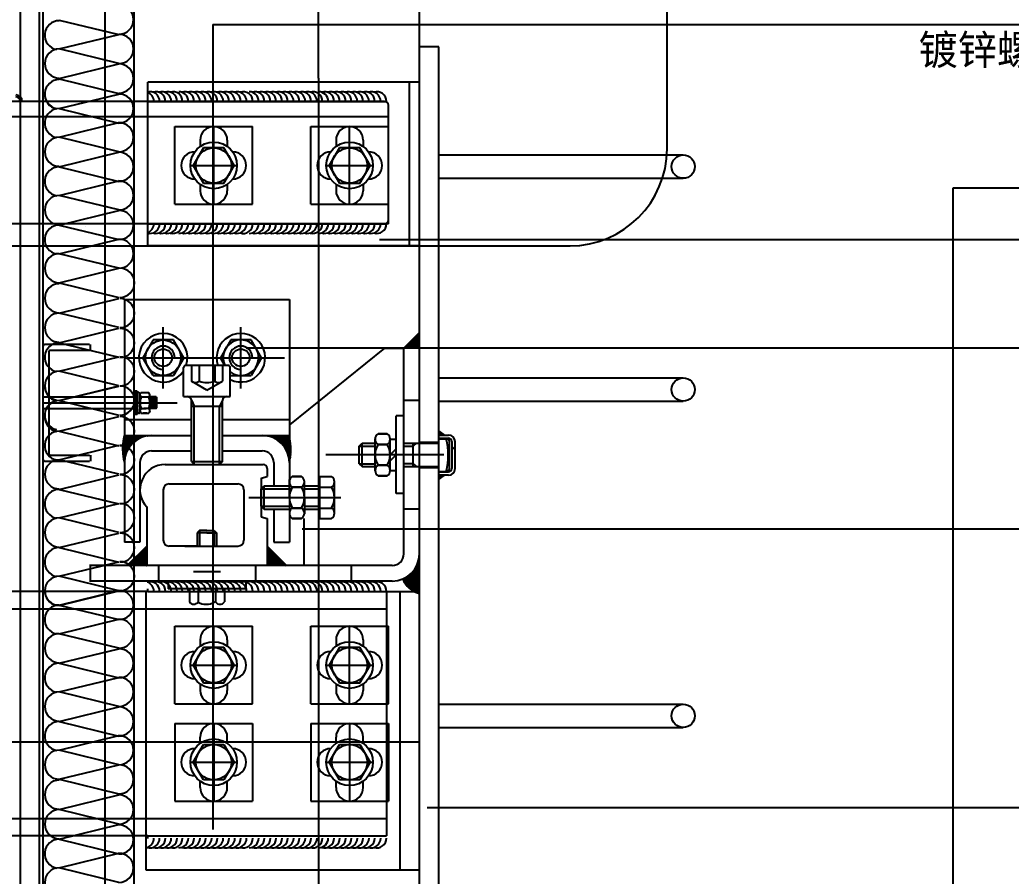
# Model space of a CAD drawing. Header units: metres. Extents: x 4816 to 6700, y 2423 to 3872.
# Drawn here: x 5547 to 6058, y 3125 to 3566 of the extents above; entities that cross this region are included whole.
import ezdxf

# ---------------------------------------------------------------- set-up
doc = ezdxf.new("R2010")
doc.units = ezdxf.units.M
for name, color, linetype in [('1', 1, 'Continuous'), ('10', 1, 'Continuous'), ('3', 5, 'Continuous'), ('4', 4, 'Continuous'), ('DIM', 4, 'Continuous'), ('五金件', 1, 'Continuous'), ('型材', 1, 'Continuous'), ('填充', 1, 'Continuous'), ('点划线', 1, 'Continuous'), ('附件', 5, 'Continuous')]:
    doc.layers.add(name, color=color, linetype=linetype)

msp = doc.modelspace()

# ---------------------------------------------------------------- hatches: boundary and pattern name
h = msp.add_hatch()
h.set_pattern_fill('SOLID')
h.paths.add_polyline_path([(5744.98, 3396.7), (5752.98, 3396.7), (5752.98, 3404.7)])
h = msp.add_hatch()
h.set_pattern_fill('SOLID')
h.paths.add_polyline_path([(5615.03, 3351.7), (5601.03, 3351.7, 0.13), (5601.03, 3337.7, -0.41)])
h = msp.add_hatch()
h.set_pattern_fill('SOLID')
h.paths.add_polyline_path([(5672.03, 3351.7), (5686.03, 3351.7, -0.13), (5686.03, 3337.7, 0.41)])
h = msp.add_hatch()
h.set_pattern_fill('SOLID')
h.paths.add_polyline_path([(5612.53, 3294.7), (5602.53, 3284.7), (5612.53, 3284.7)])
h = msp.add_hatch()
h.set_pattern_fill('SOLID')
h.paths.add_polyline_path([(5674.53, 3294.7), (5684.53, 3284.7), (5674.53, 3284.7)])
h = msp.add_hatch()
h.set_pattern_fill('SOLID')
h.paths.add_polyline_path([(5752.98, 3270.35), (5752.98, 3290.7, -0.3), (5744.42, 3277.8, 0.25)])
at = {"layer": 'DIM'}
h = msp.add_hatch(dxfattribs=at)
h.set_pattern_fill('ANSI31', scale=16.88)
h.paths.add_polyline_path([(5769.72, 3334.58, -0.41), (5768.03, 3332.89), (5762.96, 3332.89), (5762.96, 3331.21), (5768.01, 3331.21, 0.41), (5771.39, 3334.58), (5771.39, 3341.7), (5769.72, 3341.7)])
h.paths.add_polyline_path([(5771.39, 3348.5, 0.41), (5768.01, 3351.87), (5762.96, 3351.87), (5762.96, 3350.19), (5768.03, 3350.19, -0.41), (5769.72, 3348.5), (5769.72, 3341.7), (5771.39, 3341.7)])

# ---------------------------------------------------------------- linework, layer by layer
for p, q in [((5557.06, 3591.62), (5557.06, 2782.22)), ((5559.06, 3589.62), (5559.06, 2784.22)), ((5547.56, 2793.72), (5547.56, 3582.72)), ((5591.06, 2793.72), (5591.06, 3582.99)), ((5606.06, 2794.76), (5606.06, 3582.12)), ((5701.03, 3535.72), (5701.03, 2838.72)), ((5737.03, 3460.72), (5737.03, 3521.72)), ((5627.03, 3510.74), (5667.03, 3510.74)), ((5627.03, 3470.74), (5627.03, 3510.74)), ((5647.03, 3470.74), (5647.03, 3510.74)), ((5667.03, 3470.74), (5667.03, 3510.74)), ((5697.03, 3510.74), (5737.03, 3510.74)), ((5697.03, 3470.74), (5697.03, 3510.74)), ((5717.03, 3470.74), (5717.03, 3510.74)), ((5640.03, 3503.74), (5640.03, 3500.48)), ((5654.03, 3503.74), (5654.03, 3500.48)), ((5710.03, 3503.74), (5710.03, 3500.48)), ((5724.03, 3503.74), (5724.03, 3500.48)), ((5641.75, 3499.88), (5636.48, 3490.74)), ((5652.31, 3499.88), (5641.75, 3499.88)), ((5657.58, 3490.74), (5652.31, 3499.88)), ((5711.75, 3499.88), (5706.48, 3490.74)), ((5722.31, 3499.88), (5711.75, 3499.88)), ((5727.58, 3490.74), (5722.31, 3499.88)), ((5635.03, 3490.72), (5659.03, 3490.72)), ((5636.48, 3490.74), (5641.75, 3481.6)), ((5652.31, 3481.6), (5657.58, 3490.74)), ((5705.03, 3490.72), (5729.03, 3490.72)), ((5706.48, 3490.74), (5711.75, 3481.6)), ((5722.31, 3481.6), (5727.58, 3490.74)), ((5640.03, 3480.99), (5640.03, 3477.74)), ((5641.75, 3481.6), (5652.31, 3481.6)), ((5654.03, 3480.99), (5654.03, 3477.74)), ((5710.03, 3480.99), (5710.03, 3477.74)), ((5711.75, 3481.6), (5722.31, 3481.6)), ((5724.03, 3480.99), (5724.03, 3477.74)), ((5627.03, 3470.74), (5667.03, 3470.74)), ((5697.03, 3470.74), (5737.03, 3470.74)), ((5581.06, 3459.17), (5581.06, 3459.17)), ((5621.03, 3375.9), (5621.03, 3407.49)), ((5661.03, 3375.9), (5661.03, 3407.49)), ((5615.77, 3400.85), (5610.47, 3391.7)), ((5626.29, 3400.85), (5615.77, 3400.85)), ((5631.59, 3391.7), (5626.29, 3400.85)), ((5655.77, 3400.85), (5650.47, 3391.7)), ((5666.29, 3400.85), (5655.77, 3400.85)), ((5671.59, 3391.7), (5666.29, 3400.85)), ((5744.98, 3396.7), (5752.98, 3404.7)), ((5602.4, 3391.7), (5683.53, 3391.7)), ((5615.77, 3382.54), (5610.47, 3391.7)), ((5631.59, 3391.7), (5626.29, 3382.54)), ((5652.78, 3387.7), (5650.47, 3391.7)), ((5671.59, 3391.7), (5666.29, 3382.54)), ((5631.53, 3371.7), (5631.53, 3386.7)), ((5654.53, 3387.7), (5632.53, 3387.7)), ((5635.53, 3387.7), (5635.53, 3379.7)), ((5639.53, 3387.7), (5639.53, 3379.7)), ((5647.53, 3387.7), (5647.53, 3379.7)), ((5651.53, 3387.7), (5651.53, 3379.7)), ((5655.53, 3371.7), (5655.53, 3386.7)), ((5615.77, 3382.54), (5626.29, 3382.54)), ((5655.77, 3382.54), (5655.53, 3382.95)), ((5655.77, 3382.54), (5666.29, 3382.54)), ((5643.53, 3375.08), (5635.53, 3379.7)), ((5643.53, 3375.08), (5651.53, 3379.7)), ((5631.53, 3371.7), (5643.53, 3371.7)), ((5635.52, 3369.89), (5637.03, 3366.7)), ((5643.53, 3371.7), (5655.53, 3371.7)), ((5635.53, 3338.2), (5635.53, 3369.7)), ((5635.53, 3366.7), (5651.53, 3366.7)), ((5637.03, 3336.7), (5637.03, 3366.7)), ((5651.53, 3369.7), (5650.03, 3366.7)), ((5650.03, 3336.7), (5650.03, 3366.7)), ((5651.53, 3338.2), (5651.53, 3369.7)), ((5730.18, 3333.43), (5730.18, 3349.96)), ((5730.18, 3333.43), (5730.18, 3349.96)), ((5731.68, 3352.48), (5736.4, 3352.48)), ((5736.4, 3352.48), (5731.68, 3352.48)), ((5737.9, 3333.61), (5737.91, 3349.79)), ((5721.93, 3346.12), (5723.43, 3347.62)), ((5721.93, 3337.12), (5721.93, 3346.12)), ((5721.93, 3346.12), (5730.18, 3346.12)), ((5723.43, 3335.62), (5723.43, 3347.62)), ((5723.43, 3347.62), (5730.18, 3347.62)), ((5736.4, 3347.09), (5731.68, 3347.09)), ((5731.68, 3347.09), (5736.4, 3347.09)), ((5744.98, 3346.2), (5749.69, 3346.2)), ((5751.43, 3347.7), (5749.69, 3346.2)), ((5765.62, 3341.7), (5704.85, 3341.7)), ((5635.53, 3338.2), (5651.53, 3338.2)), ((5635.53, 3338.2), (5637.03, 3336.7)), ((5651.53, 3338.2), (5650.03, 3336.7)), ((5721.93, 3337.12), (5723.43, 3335.62)), ((5721.93, 3337.12), (5730.18, 3337.12)), ((5723.43, 3335.62), (5730.18, 3335.62)), ((5731.68, 3336.3), (5736.4, 3336.3)), ((5736.4, 3336.3), (5731.68, 3336.3)), ((5744.98, 3337.2), (5749.69, 3337.2)), ((5751.43, 3335.7), (5749.69, 3337.2)), ((5692.25, 3330.48), (5687.53, 3330.48)), ((5687.53, 3330.48), (5692.25, 3330.48)), ((5701.53, 3330.48), (5707.75, 3330.48)), ((5731.68, 3330.91), (5736.4, 3330.91)), ((5736.4, 3330.91), (5731.68, 3330.91)), ((5671.53, 3324.2), (5673.03, 3325.7)), ((5671.53, 3324.2), (5686.03, 3324.2)), ((5671.53, 3315.2), (5671.53, 3324.2)), ((5673.03, 3325.7), (5686.03, 3325.7)), ((5673.03, 3313.7), (5673.03, 3325.7)), ((5686.03, 3319.7), (5686.03, 3328.92)), ((5687.53, 3325.09), (5692.25, 3325.09)), ((5692.25, 3325.09), (5687.53, 3325.09)), ((5693.75, 3319.7), (5693.75, 3328.04)), ((5693.75, 3325.7), (5701.53, 3325.7)), ((5693.75, 3324.2), (5701.53, 3324.2)), ((5701.53, 3325.09), (5707.75, 3325.09)), ((5709.25, 3311.51), (5709.25, 3328.04)), ((5665.19, 3319.7), (5712.43, 3319.7)), ((5686.03, 3319.7), (5686.03, 3310.47)), ((5693.75, 3319.7), (5693.75, 3311.35)), ((5671.53, 3315.2), (5686.03, 3315.2)), ((5671.53, 3315.2), (5673.03, 3313.7)), ((5673.03, 3313.7), (5686.03, 3313.7)), ((5692.25, 3314.3), (5687.53, 3314.3)), ((5687.53, 3314.3), (5692.25, 3314.3)), ((5693.75, 3315.2), (5701.53, 3315.2)), ((5693.75, 3313.7), (5701.53, 3313.7)), ((5701.53, 3314.3), (5707.75, 3314.3)), ((5687.53, 3308.91), (5692.25, 3308.91)), ((5692.25, 3308.91), (5687.53, 3308.91)), ((5701.53, 3308.91), (5707.75, 3308.91)), ((5639.78, 3302.7), (5638.53, 3301.45)), ((5643.53, 3301.45), (5638.53, 3301.45)), ((5638.53, 3301.45), (5638.53, 3294.7)), ((5643.53, 3302.7), (5639.78, 3302.7)), ((5639.78, 3302.7), (5639.78, 3294.7)), ((5643.53, 3302.7), (5647.28, 3302.7)), ((5643.53, 3301.45), (5648.53, 3301.45)), ((5647.28, 3302.7), (5647.28, 3294.7)), ((5647.28, 3302.7), (5648.53, 3301.45)), ((5648.53, 3301.45), (5648.53, 3294.7)), ((5612.53, 3294.7), (5602.53, 3284.7)), ((5632.15, 3294.7), (5659.53, 3294.7)), ((5674.53, 3294.7), (5684.53, 3284.7)), ((5636.71, 3281.65), (5650.48, 3281.65)), ((5634.54, 3272.7), (5634.54, 3265.95)), ((5639.04, 3272.7), (5639.04, 3265.95)), ((5648.02, 3272.7), (5648.02, 3265.95)), ((5652.52, 3272.7), (5652.52, 3265.95)), ((5736.03, 3271.37), (5736.03, 3145.37)), ((5627.03, 3253.38), (5667.03, 3253.38)), ((5627.03, 3213.38), (5627.03, 3253.38)), ((5647.03, 3213.38), (5647.03, 3253.38)), ((5667.03, 3213.38), (5667.03, 3253.38)), ((5697.03, 3213.38), (5697.03, 3253.38)), ((5697.03, 3253.38), (5737.03, 3253.38)), ((5717.03, 3213.38), (5717.03, 3253.38)), ((5737.03, 3213.38), (5737.03, 3253.38)), ((5641.75, 3242.52), (5636.48, 3233.38)), ((5640.03, 3246.38), (5640.03, 3243.13)), ((5652.31, 3242.52), (5641.75, 3242.52)), ((5657.58, 3233.38), (5652.31, 3242.52)), ((5654.03, 3246.38), (5654.03, 3243.13)), ((5711.75, 3242.52), (5706.48, 3233.38)), ((5710.03, 3246.38), (5710.03, 3243.13)), ((5722.31, 3242.52), (5711.75, 3242.52)), ((5727.58, 3233.38), (5722.31, 3242.52)), ((5724.03, 3246.38), (5724.03, 3243.13)), ((5635.03, 3233.37), (5659.03, 3233.37)), ((5636.48, 3233.38), (5641.75, 3224.24)), ((5652.31, 3224.24), (5657.58, 3233.38)), ((5705.03, 3233.37), (5729.03, 3233.37)), ((5706.48, 3233.38), (5711.75, 3224.24)), ((5722.31, 3224.24), (5727.58, 3233.38)), ((5640.03, 3223.63), (5640.03, 3220.38)), ((5641.75, 3224.24), (5652.31, 3224.24)), ((5654.03, 3223.63), (5654.03, 3220.38)), ((5710.03, 3223.63), (5710.03, 3220.38)), ((5711.75, 3224.24), (5722.31, 3224.24)), ((5724.03, 3223.63), (5724.03, 3220.38)), ((5627.03, 3213.38), (5667.03, 3213.38)), ((5697.03, 3213.38), (5737.03, 3213.38)), ((5627.03, 3203.35), (5667.03, 3203.35)), ((5627.03, 3203.35), (5627.03, 3163.35)), ((5647.03, 3203.35), (5647.03, 3163.35)), ((5667.03, 3203.35), (5667.03, 3163.35)), ((5697.03, 3203.35), (5737.03, 3203.35)), ((5697.03, 3203.35), (5697.03, 3163.35)), ((5717.03, 3203.35), (5717.03, 3163.35)), ((5737.03, 3203.35), (5737.03, 3163.35)), ((5640.03, 3193.1), (5640.03, 3196.35)), ((5654.03, 3193.1), (5654.03, 3196.35)), ((5710.03, 3193.1), (5710.03, 3196.35)), ((5724.03, 3193.1), (5724.03, 3196.35)), ((5636.48, 3183.35), (5641.75, 3192.49)), ((5641.75, 3192.49), (5652.31, 3192.49)), ((5652.31, 3192.49), (5657.58, 3183.35)), ((5706.48, 3183.35), (5711.75, 3192.49)), ((5711.75, 3192.49), (5722.31, 3192.49)), ((5722.31, 3192.49), (5727.58, 3183.35)), ((5635.03, 3183.37), (5659.03, 3183.37)), ((5641.75, 3174.21), (5636.48, 3183.35)), ((5657.58, 3183.35), (5652.31, 3174.21)), ((5705.03, 3183.37), (5729.03, 3183.37)), ((5711.75, 3174.21), (5706.48, 3183.35)), ((5727.58, 3183.35), (5722.31, 3174.21)), ((5640.03, 3170.35), (5640.03, 3173.6)), ((5652.31, 3174.21), (5641.75, 3174.21)), ((5654.03, 3170.35), (5654.03, 3173.6)), ((5710.03, 3170.35), (5710.03, 3173.6)), ((5722.31, 3174.21), (5711.75, 3174.21)), ((5724.03, 3170.35), (5724.03, 3173.6)), ((5627.03, 3163.35), (5667.03, 3163.35)), ((5697.03, 3163.35), (5737.03, 3163.35))]:
    msp.add_line(p, q)
for centre, radius in [((5647.03, 3490.74), 12), ((5717.03, 3490.74), 12), ((5647.03, 3490.74), 9.14), ((5717.03, 3490.74), 9.14), ((5621.03, 3391.7), 9.15), ((5621.03, 3391.7), 4.5), ((5661.03, 3391.7), 4.5), ((5647.03, 3233.38), 12), ((5647.03, 3233.38), 9.14), ((5717.03, 3233.38), 12), ((5717.03, 3233.38), 9.14), ((5647.03, 3183.35), 12), ((5647.03, 3183.35), 9.14), ((5717.03, 3183.35), 12), ((5717.03, 3183.35), 9.14)]:
    msp.add_circle(centre, radius)
for centre, radius, start, end in [((5614.19, 3523.72), 5, 0, 107.46), ((5611.19, 3523.72), 5, 0, 68.44), ((5617.19, 3523.72), 5, 0, 107.46), ((5620.19, 3523.72), 5, 0, 107.46), ((5623.19, 3523.72), 5, 0, 107.46), ((5625.99, 3523.72), 5, 0, 106.22), ((5628.99, 3523.72), 5, 0, 90), ((5631.99, 3523.72), 5, 0, 107.46), ((5634.99, 3523.72), 5, 0, 107.46), ((5637.99, 3523.72), 5, 0, 107.46), ((5640.99, 3523.72), 5, 0, 107.46), ((5643.99, 3523.72), 5, 0, 107.46), ((5646.99, 3523.72), 5, 0, 107.46), ((5649.99, 3523.72), 5, 0, 107.46), ((5652.99, 3523.72), 5, 0, 107.46), ((5655.99, 3523.72), 5, 0, 107.46), ((5658.99, 3523.72), 5, 0, 107.46), ((5662.24, 3523.72), 5, 0, 108.96), ((5665.24, 3523.72), 5, 0, 90), ((5668.24, 3523.72), 5, 0, 107.46), ((5671.24, 3523.72), 5, 0, 107.46), ((5674.24, 3523.72), 5, 0, 107.46), ((5677.24, 3523.72), 5, 0, 107.46), ((5680.24, 3523.72), 5, 0, 107.46), ((5683.24, 3523.72), 5, 0, 107.46), ((5686.24, 3523.72), 5, 0, 107.46), ((5689.24, 3523.72), 5, 0, 107.46), ((5692.24, 3523.72), 5, 0, 107.46), ((5695.24, 3523.72), 5, 0, 107.46), ((5698.03, 3523.72), 5, 0, 106.22), ((5701.03, 3523.72), 5, 0, 90), ((5704.03, 3523.72), 5, 0, 107.46), ((5707.03, 3523.72), 5, 0, 107.46), ((5710.03, 3523.72), 5, 0, 107.46), ((5713.03, 3523.72), 5, 0, 107.46), ((5716.03, 3523.72), 5, 0, 107.46), ((5719.03, 3523.72), 5, 0, 107.46), ((5722.03, 3523.72), 5, 0, 107.46), ((5725.03, 3523.72), 5, 0, 107.46), ((5728.03, 3523.72), 5, 0, 107.46), ((5731.03, 3523.72), 5, 0, 107.46), ((5608.19, 3523.72), 5, 0, 14.66), ((5647.03, 3503.74), 7, 0, 180), ((5717.03, 3503.74), 7, 0, 180), ((5637.28, 3490.74), 7, 90, 270), ((5656.78, 3490.74), 7, 270, 90), ((5707.28, 3490.74), 7, 90, 270), ((5726.78, 3490.74), 7, 270, 90), ((5647.03, 3477.74), 7, 180, 0), ((5717.03, 3477.74), 7, 180, 0), ((5614.19, 3460.72), 5, 252.54, 0), ((5611.19, 3460.72), 5, 291.56, 0), ((5608.19, 3460.72), 5, 345.34, 0), ((5617.19, 3460.72), 5, 252.54, 0), ((5620.19, 3460.72), 5, 252.54, 0), ((5623.19, 3460.72), 5, 252.54, 0), ((5625.99, 3460.72), 5, 253.78, 0), ((5628.99, 3460.72), 5, 270, 0), ((5631.99, 3460.72), 5, 252.54, 0), ((5634.99, 3460.72), 5, 252.54, 0), ((5637.99, 3460.72), 5, 252.54, 0), ((5640.99, 3460.72), 5, 252.54, 0), ((5643.99, 3460.72), 5, 252.54, 0), ((5646.99, 3460.72), 5, 252.54, 0), ((5649.99, 3460.72), 5, 252.54, 0), ((5652.99, 3460.72), 5, 252.54, 0), ((5655.99, 3460.72), 5, 252.54, 0), ((5658.99, 3460.72), 5, 252.54, 0), ((5662.24, 3460.72), 5, 251.04, 0), ((5665.24, 3460.72), 5, 270, 0), ((5668.24, 3460.72), 5, 252.54, 0), ((5671.24, 3460.72), 5, 252.54, 0), ((5674.24, 3460.72), 5, 252.54, 0), ((5677.24, 3460.72), 5, 252.54, 0), ((5680.24, 3460.72), 5, 252.54, 0), ((5683.24, 3460.72), 5, 252.54, 0), ((5686.24, 3460.72), 5, 252.54, 0), ((5689.24, 3460.72), 5, 252.54, 0), ((5692.24, 3460.72), 5, 252.54, 0), ((5695.24, 3460.72), 5, 252.54, 0), ((5698.03, 3460.72), 5, 253.78, 0), ((5701.03, 3460.72), 5, 270, 0), ((5704.03, 3460.72), 5, 252.54, 0), ((5707.03, 3460.72), 5, 252.54, 0), ((5710.03, 3460.72), 5, 252.54, 0), ((5713.03, 3460.72), 5, 252.54, 0), ((5716.03, 3460.72), 5, 252.54, 0), ((5719.03, 3460.72), 5, 252.54, 0), ((5722.03, 3460.72), 5, 252.54, 0), ((5725.03, 3460.72), 5, 252.54, 0), ((5728.03, 3460.72), 5, 252.54, 0), ((5731.03, 3460.72), 5, 252.54, 0), ((5621.03, 3391.7), 12.52, 341.36, 327.02), ((5661.03, 3391.7), 12.52, 243.93, 198.64), ((5661.03, 3391.7), 9.15, 233.07, 205.91), ((5621.03, 3391.7), 6, 0, 270), ((5661.03, 3391.7), 6, 0, 270), ((5632.53, 3386.7), 1, 90, 180), ((5654.53, 3386.7), 1, 0, 90), ((5637.53, 3382.29), 3.28, 232.39, 307.61), ((5643.53, 3389.17), 10.29, 247.12, 292.88), ((5649.53, 3382.29), 3.28, 232.39, 307.61), ((5633.53, 3369.7), 2, 0, 90), ((5653.53, 3369.7), 2, 90, 180), ((5733.33, 3349.79), 3.16, 121.49, 238.51), ((5734.75, 3349.79), 3.16, 301.49, 58.51), ((5766.14, 3348.2), 2.38, 0, 45.87), ((5740.62, 3341.7), 10.44, 148.91, 211.09), ((5727.46, 3341.7), 10.44, 328.91, 31.09), ((5622.03, 3323.7), 13, 90, 223.05), ((5733.35, 3333.61), 3.17, 121.77, 238.23), ((5734.73, 3333.61), 3.17, 301.77, 58.23), ((5766.14, 3335.2), 2.38, 301.77, 0), ((5689.18, 3327.79), 3.16, 121.49, 238.51), ((5690.6, 3327.79), 3.16, 301.49, 58.51), ((5706.1, 3327.79), 3.16, 301.49, 58.51), ((5696.47, 3319.7), 10.44, 148.91, 180), ((5683.31, 3319.7), 10.44, 0, 31.09), ((5698.81, 3319.7), 10.44, 328.91, 31.09), ((5696.47, 3319.7), 10.44, 180, 211.09), ((5683.31, 3319.7), 10.44, 328.91, 0), ((5689.18, 3311.61), 3.16, 121.49, 238.51), ((5690.6, 3311.61), 3.16, 301.49, 58.51), ((5706.08, 3311.61), 3.17, 301.77, 58.23), ((5614.19, 3271.37), 5, 0, 107.46), ((5611.19, 3271.37), 5, 0, 68.44), ((5617.19, 3271.37), 5, 0, 107.46), ((5620.19, 3271.37), 5, 0, 107.46), ((5623.19, 3271.37), 5, 0, 107.46), ((5625.99, 3271.37), 5, 0, 106.22), ((5628.99, 3271.37), 5, 0, 90), ((5631.99, 3271.37), 5, 0, 107.46), ((5634.99, 3271.37), 5, 0, 107.46), ((5637.99, 3271.37), 5, 0, 107.46), ((5640.99, 3271.37), 5, 0, 107.46), ((5643.99, 3271.37), 5, 0, 107.46), ((5646.99, 3271.37), 5, 0, 107.46), ((5649.99, 3271.37), 5, 0, 107.46), ((5652.99, 3271.37), 5, 0, 107.46), ((5655.99, 3271.37), 5, 0, 107.46), ((5658.99, 3271.37), 5, 0, 107.46), ((5662.24, 3271.37), 5, 0, 108.96), ((5665.24, 3271.37), 5, 0, 90), ((5668.24, 3271.37), 5, 0, 107.46), ((5671.24, 3271.37), 5, 0, 107.46), ((5674.24, 3271.37), 5, 0, 107.46), ((5677.24, 3271.37), 5, 0, 107.46), ((5680.24, 3271.37), 5, 0, 107.46), ((5683.24, 3271.37), 5, 0, 107.46), ((5686.24, 3271.37), 5, 0, 107.46), ((5689.24, 3271.37), 5, 0, 107.46), ((5692.24, 3271.37), 5, 0, 107.46), ((5695.24, 3271.37), 5, 0, 107.46), ((5698.03, 3271.37), 5, 0, 106.22), ((5701.03, 3271.37), 5, 0, 90), ((5704.03, 3271.37), 5, 0, 107.46), ((5707.03, 3271.37), 5, 0, 107.46), ((5710.03, 3271.37), 5, 0, 107.46), ((5713.03, 3271.37), 5, 0, 107.46), ((5716.03, 3271.37), 5, 0, 107.46), ((5719.03, 3271.37), 5, 0, 107.46), ((5722.03, 3271.37), 5, 0, 107.46), ((5725.03, 3271.37), 5, 0, 107.46), ((5728.03, 3271.37), 5, 0, 107.46), ((5731.03, 3271.37), 5, 0, 107.46), ((5755.69, 3282.1), 12.07, 200.91, 257.02), ((5608.19, 3271.37), 5, 0, 14.66), ((5636.79, 3267.34), 2.64, 211.77, 328.23), ((5643.15, 3273.4), 8.7, 238.91, 301.09), ((5650.27, 3267.32), 2.63, 211.49, 328.51), ((5647.03, 3246.38), 7, 0, 180), ((5717.03, 3246.38), 7, 0, 180), ((5637.28, 3233.38), 7, 90, 270), ((5656.78, 3233.38), 7, 270, 90), ((5707.28, 3233.38), 7, 90, 270), ((5726.78, 3233.38), 7, 270, 90), ((5647.03, 3220.38), 7, 180, 0), ((5717.03, 3220.38), 7, 180, 0), ((5647.03, 3196.35), 7, 0, 180), ((5717.03, 3196.35), 7, 0, 180), ((5637.28, 3183.35), 7, 90, 270), ((5656.78, 3183.35), 7, 270, 90), ((5707.28, 3183.35), 7, 90, 270), ((5726.78, 3183.35), 7, 270, 90), ((5647.03, 3170.35), 7, 180, 0), ((5717.03, 3170.35), 7, 180, 0), ((5608.19, 3145.37), 5, 345.34, 0), ((5614.19, 3144.25), 5, 252.54, 0), ((5611.19, 3144.25), 5, 291.56, 0), ((5617.19, 3144.25), 5, 252.54, 0), ((5620.19, 3144.25), 5, 252.54, 0), ((5623.19, 3144.25), 5, 252.54, 0), ((5625.99, 3144.25), 5, 253.78, 0), ((5628.99, 3144.25), 5, 270, 0), ((5631.99, 3144.25), 5, 252.54, 0), ((5634.99, 3144.25), 5, 252.54, 0), ((5637.99, 3144.25), 5, 252.54, 0), ((5640.99, 3144.25), 5, 252.54, 0), ((5643.99, 3144.25), 5, 252.54, 0), ((5646.99, 3144.25), 5, 252.54, 0), ((5649.99, 3144.25), 5, 252.54, 0), ((5652.99, 3144.25), 5, 252.54, 0), ((5655.99, 3144.25), 5, 252.54, 0), ((5658.99, 3144.25), 5, 252.54, 0), ((5662.24, 3144.25), 5, 251.04, 0), ((5665.24, 3144.25), 5, 270, 0), ((5668.24, 3144.25), 5, 252.54, 0), ((5671.24, 3144.25), 5, 252.54, 0), ((5674.24, 3144.25), 5, 252.54, 0), ((5677.24, 3144.25), 5, 252.54, 0), ((5680.24, 3144.25), 5, 252.54, 0), ((5683.24, 3144.25), 5, 252.54, 0), ((5686.24, 3144.25), 5, 252.54, 0), ((5689.24, 3144.25), 5, 252.54, 0), ((5692.24, 3144.25), 5, 252.54, 0), ((5695.24, 3144.25), 5, 252.54, 0), ((5698.03, 3144.25), 5, 253.78, 0), ((5701.03, 3144.25), 5, 270, 0), ((5704.03, 3144.25), 5, 252.54, 0), ((5707.03, 3144.25), 5, 252.54, 0), ((5710.03, 3144.25), 5, 252.54, 0), ((5713.03, 3144.25), 5, 252.54, 0), ((5716.03, 3144.25), 5, 252.54, 0), ((5719.03, 3144.25), 5, 252.54, 0), ((5722.03, 3144.25), 5, 252.54, 0), ((5725.03, 3144.25), 5, 252.54, 0), ((5728.03, 3144.25), 5, 252.54, 0), ((5731.03, 3144.25), 5, 252.54, 0)]:
    msp.add_arc(centre, radius, start, end)
at = {"layer": '1'}
for p, q in [((5753.03, 2793.72), (5753.03, 3609.18)), ((5701.03, 3535.72), (5701.03, 3603.15)), ((5762.93, 3096.98), (5762.93, 3551.89)), ((5753.03, 3533.72), (5613.03, 3533.72)), ((5613.03, 3523.72), (5613.03, 3533.72)), ((5747.92, 3449.26), (5747.92, 3533.72)), ((5735.03, 3523.72), (5510.06, 3523.72)), ((5613.03, 3523.72), (5736.03, 3523.72)), ((5613.03, 3460.72), (5613.03, 3523.72)), ((5737.03, 3515.72), (5510.06, 3515.72)), ((5762.93, 3496.14), (5888.86, 3496.14)), ((5762.93, 3484.14), (5888.86, 3484.14)), ((5613.03, 3449.26), (5613.03, 3480.72)), ((6027.82, 3479.18), (6699.65, 3479.18)), ((6027.82, 2793.72), (6027.82, 3479.18)), ((5737.03, 3460.72), (5510.06, 3460.72)), ((5613.03, 3460.72), (5736.03, 3460.72)), ((5753.03, 3449.26), (5613.03, 3449.26)), ((5762.93, 3381.32), (5888.86, 3381.32)), ((5762.93, 3369.32), (5888.86, 3369.32)), ((5613.03, 3271.37), (5351.03, 3271.37)), ((5612.19, 3145.37), (5612.19, 3271.37)), ((5613.03, 3271.37), (5736.03, 3271.37)), ((5351.03, 3262.37), (5736.03, 3262.37)), ((5762.93, 3213.27), (5888.86, 3213.27)), ((5762.93, 3201.27), (5888.86, 3201.27)), ((5753.03, 3193.72), (5036.25, 3193.72)), ((5351.03, 3154.37), (5736.03, 3154.37)), ((5613.03, 3145.37), (5351.03, 3145.37)), ((5613.03, 3145.37), (5736.03, 3145.37))]:
    msp.add_line(p, q, dxfattribs=at)
for centre in [(5888.86, 3490.14), (5888.86, 3375.32), (5888.86, 3207.27)]:
    msp.add_circle(centre, 6, dxfattribs=at)
for centre, radius, start, end in [((5545.06, 3523.72), 3.36, 0, 90), ((5545.06, 3523.72), 2.36, 0, 90), ((5735.03, 3521.72), 2, 0, 90), ((5735.03, 3462.72), 2, 270, 0)]:
    msp.add_arc(centre, radius, start, end, dxfattribs=at)
for points in [[(5762.97, 3354.59), (5766.66, 3351.87), (5762.97, 3351.87)], [(5762.97, 3328.49), (5766.66, 3331.21), (5762.97, 3331.21)]]:
    msp.add_solid(points, dxfattribs=at)
at = {"layer": '10'}
for p, q in [((5646.65, 3563.39), (5646.65, 3148.72)), ((5646.65, 3563.39), (6117.41, 3563.39)), ((5762.93, 3551.89), (5753.03, 3551.89)), ((5732.41, 3452.67), (6201.65, 3452.67)), ((6296.78, 3396.7), (5663.71, 3396.7)), ((5692.65, 3303.65), (6261.13, 3303.65)), ((5756.91, 3160.04), (6196.21, 3160.04))]:
    msp.add_line(p, q, dxfattribs=at)
at = {"layer": '3'}
for p, q in [((5752.98, 3369.7), (5744.98, 3369.7)), ((5762.97, 3351.87), (5768.01, 3351.87)), ((5762.97, 3350.19), (5768.03, 3350.19)), ((5753.02, 3348.2), (5762.93, 3348.2)), ((5769.72, 3348.5), (5769.72, 3334.58)), ((5771.39, 3334.58), (5771.39, 3348.5)), ((5753.02, 3335.2), (5762.93, 3335.2)), ((5768.01, 3331.21), (5762.96, 3331.21)), ((5762.97, 3332.89), (5768.03, 3332.89)), ((5753.01, 3313.7), (5744.98, 3313.7))]:
    msp.add_line(p, q, dxfattribs=at)
for centre, radius, start, end in [((5768.01, 3348.5), 3.38, 0, 90), ((5768.03, 3348.5), 1.69, 0, 90), ((5768.01, 3334.58), 3.38, 270, 0), ((5768.03, 3334.58), 1.69, 270, 0)]:
    msp.add_arc(centre, radius, start, end, dxfattribs=at)
at = {"layer": '4'}
for p, q in [((5736.03, 3271.37), (5753.03, 3271.37)), ((5743.03, 3127.74), (5743.03, 3271.37)), ((5612.19, 3127.74), (5612.19, 3145.37)), ((5753.03, 3127.74), (5612.19, 3127.74))]:
    msp.add_line(p, q, dxfattribs=at)
at = {"layer": 'DIM'}
for p, q in [((5601.03, 3421.7), (5686.03, 3421.7)), ((5601.03, 3421.7), (5601.03, 3296.7)), ((5686.03, 3421.7), (5686.03, 3296.7)), ((5752.98, 3396.7), (5752.98, 3416.7)), ((5735.03, 3396.7), (5686.03, 3357.19)), ((5735.03, 3396.7), (5744.98, 3396.7)), ((5744.98, 3290.7), (5744.98, 3396.7)), ((5752.98, 3396.7), (5744.98, 3396.7)), ((5752.98, 3290.7), (5752.98, 3396.7)), ((5752.98, 3342.7), (5752.98, 3396.7)), ((5635.53, 3359.7), (5601.03, 3359.7)), ((5686.03, 3359.7), (5651.53, 3359.7)), ((5740.98, 3321.7), (5740.98, 3361.7)), ((5744.98, 3361.7), (5740.98, 3361.7)), ((5601.03, 3351.7), (5635.53, 3351.7)), ((5651.53, 3351.7), (5686.03, 3351.7)), ((5737.91, 3349.78), (5740.98, 3349.78)), ((5762.97, 3349.91), (5767.8, 3349.91)), ((5740.98, 3344.83), (5737.91, 3341.75)), ((5744.98, 3347.7), (5762.93, 3347.7)), ((5749.69, 3335.7), (5749.69, 3347.7)), ((5768.52, 3335.2), (5768.52, 3348.2)), ((5615.03, 3343.7), (5635.53, 3343.7)), ((5651.53, 3343.7), (5672.03, 3343.7)), ((5740.98, 3341.7), (5737.91, 3338.62)), ((5609.03, 3337.7), (5609.03, 3296.7)), ((5609.03, 3335.7), (5609.03, 3296.7)), ((5622.03, 3336.7), (5672.53, 3336.7)), ((5637.03, 3336.7), (5639.35, 3336.7)), ((5674.53, 3334.7), (5674.53, 3330.51)), ((5678.03, 3337.7), (5678.03, 3325.7)), ((5744.98, 3335.7), (5762.93, 3335.7)), ((5671.53, 3329.7), (5674.53, 3330.51)), ((5671.53, 3329.7), (5671.53, 3309.7)), ((5701.53, 3330.48), (5701.53, 3308.91)), ((5737.9, 3333.61), (5740.98, 3333.61)), ((5762.97, 3333.17), (5767.39, 3333.17)), ((5624.03, 3326.7), (5659.53, 3326.7)), ((5701.53, 3325.7), (5701.53, 3313.7)), ((5621.03, 3323.7), (5621.03, 3297.7)), ((5662.53, 3323.7), (5662.53, 3297.7)), ((5744.98, 3321.7), (5740.98, 3321.7)), ((5612.53, 3314.82), (5612.53, 3284.7)), ((5678.03, 3313.7), (5678.03, 3296.7)), ((5671.53, 3309.7), (5674.53, 3308.89)), ((5674.53, 3308.89), (5674.53, 3284.7)), ((5693.53, 3308.91), (5693.53, 3284.7)), ((5609.03, 3296.7), (5601.03, 3296.7)), ((5638.76, 3294.7), (5624.03, 3294.7)), ((5678.03, 3296.7), (5686.03, 3296.7)), ((5738.98, 3284.7), (5583.03, 3284.7)), ((5583.53, 3276.7), (5583.53, 3284.7)), ((5618.53, 3284.61), (5618.53, 3276.7)), ((5668.53, 3284.61), (5668.53, 3276.7)), ((5718.03, 3276.7), (5718.03, 3284.7)), ((5738.98, 3276.7), (5583.03, 3276.7)), ((5623.53, 3276.7), (5623.53, 3272.7)), ((5663.53, 3276.7), (5663.53, 3272.7)), ((5663.53, 3272.7), (5623.53, 3272.7))]:
    msp.add_line(p, q, dxfattribs=at)
for centre, radius, start, end in [((5627.38, 3344.7), 27.27, 165.13, 194.87), ((5615.03, 3337.7), 14, 90, 180), ((5672.03, 3337.7), 14, 0, 90), ((5736.03, 3341.54), 31.84, 344.77, 15.23), ((5615.03, 3337.7), 6, 90, 180), ((5672.03, 3337.7), 6, 0, 90), ((5672.53, 3334.7), 2, 0, 90), ((5624.03, 3323.7), 3, 90, 180), ((5659.53, 3323.7), 3, 0, 90), ((5624.03, 3297.7), 3, 180, 270), ((5659.53, 3297.7), 3, 270, 0), ((5738.98, 3290.7), 6, 270, 0), ((5738.98, 3290.7), 14, 270, 0)]:
    msp.add_arc(centre, radius, start, end, dxfattribs=at)
at = {"layer": '五金件'}
for p, q in [((5559.06, 3371.5), (5606.06, 3371.5)), ((5606.56, 3374.56), (5606.56, 3362.45)), ((5607.56, 3374.56), (5606.56, 3374.56)), ((5607.56, 3374.56), (5607.56, 3368.02)), ((5607.58, 3373.39), (5607.84, 3368.46)), ((5608.4, 3373.78), (5607.95, 3373.78)), ((5608.78, 3373.43), (5609.04, 3368.46)), ((5609.04, 3372.6), (5609.48, 3373.84)), ((5609.48, 3373.84), (5613.7, 3373.84)), ((5609.79, 3371.51), (5609.93, 3371.51)), ((5609.93, 3371.51), (5609.79, 3371.51)), ((5609.79, 3371.51), (5613.39, 3371.51)), ((5614.14, 3372.6), (5613.7, 3373.84)), ((5614.14, 3364.42), (5614.14, 3372.6)), ((5617.37, 3371.51), (5614.14, 3371.51)), ((5614.14, 3366.26), (5614.14, 3370.76)), ((5614.14, 3366.26), (5614.14, 3370.76)), ((5614.51, 3365.89), (5614.51, 3371.14)), ((5614.89, 3366.26), (5614.89, 3370.76)), ((5615.26, 3365.89), (5615.26, 3371.14)), ((5615.64, 3366.26), (5615.64, 3370.76)), ((5616.01, 3365.89), (5616.01, 3371.14)), ((5616.39, 3366.26), (5616.39, 3370.76)), ((5616.76, 3365.89), (5616.76, 3371.14)), ((5617.14, 3366.26), (5617.14, 3370.76)), ((5617.37, 3365.51), (5617.37, 3371.51)), ((5617.37, 3371.51), (5617.75, 3371.14)), ((5617.75, 3365.89), (5617.75, 3371.14)), ((5559.06, 3365.5), (5606.06, 3365.5)), ((5608.76, 3368.46), (5607.56, 3368.46)), ((5607.56, 3362.45), (5607.56, 3368.05)), ((5607.64, 3367.41), (5607.85, 3363.49)), ((5608.78, 3368.46), (5609.03, 3363.77)), ((5609.79, 3365.51), (5609.93, 3365.51)), ((5609.93, 3365.51), (5609.79, 3365.51)), ((5609.79, 3365.51), (5612.26, 3365.51)), ((5613.39, 3365.51), (5610.99, 3365.51)), ((5613.39, 3365.51), (5613.01, 3365.51)), ((5617.37, 3365.51), (5614.14, 3365.51)), ((5617.37, 3365.51), (5617.75, 3365.89)), ((5607.56, 3362.45), (5606.56, 3362.45)), ((5608.67, 3363.13), (5608.22, 3363.13)), ((5609.04, 3364.42), (5609.48, 3363.19)), ((5609.48, 3363.19), (5613.7, 3363.19)), ((5612.57, 3363.19), (5610.68, 3363.19)), ((5614.14, 3364.42), (5613.7, 3363.19))]:
    msp.add_line(p, q, dxfattribs=at)
msp.add_lwpolyline([(5609, 3372.54), (5609, 3364.37)], dxfattribs=at)
for centre, radius, start, end in [((5607.95, 3373.41), 0.38, 90, 183), ((5608.4, 3373.41), 0.38, 3, 90), ((5615.41, 3368.51), 6.38, 151.93, 208.07), ((5610.31, 3372.67), 1.27, 183.37, 245.81), ((5612.86, 3372.67), 1.27, 294.19, 356.63), ((5607.76, 3368.51), 6.38, 331.93, 28.07), ((5610.31, 3364.35), 1.27, 114.19, 176.63), ((5612.86, 3364.35), 1.27, 3.37, 65.81), ((5608.22, 3363.51), 0.38, 183, 270), ((5608.67, 3363.51), 0.38, 270, 344.7)]:
    msp.add_arc(centre, radius, start, end, dxfattribs=at)
at = {"layer": '型材'}
for p, q in [((5583.06, 3398.51), (5560.06, 3398.51)), ((5583.06, 3395.51), (5563.06, 3395.51)), ((5583.56, 3395.51), (5583.56, 3398.51)), ((5562.06, 3394.51), (5562.06, 3342.51)), ((5563.06, 3341.51), (5583.06, 3341.51)), ((5583.56, 3341.51), (5583.56, 3338.51)), ((5560.06, 3338.51), (5583.06, 3338.51))]:
    msp.add_line(p, q, dxfattribs=at)
for centre, start, end in [((5560.06, 3397.51), 90, 180), ((5563.06, 3394.51), 90, 180), ((5560.06, 3339.51), 180, 270), ((5563.06, 3342.51), 180, 270)]:
    msp.add_arc(centre, 1, start, end, dxfattribs=at)
at = {"layer": '填充'}
for p, q in [((5567.51, 3565.65), (5598.23, 3558.15)), ((5567.51, 3550.76), (5598.23, 3558.26)), ((5598.23, 3543.26), (5567.51, 3550.76)), ((5567.51, 3535.5), (5598.23, 3543)), ((5567.51, 3535.31), (5598.23, 3527.81)), ((5567.51, 3520.04), (5598.23, 3527.54)), ((5567.51, 3520.04), (5598.23, 3512.54)), ((5567.51, 3505.29), (5598.23, 3512.79)), ((5598.23, 3497.79), (5567.51, 3505.29)), ((5567.51, 3490.04), (5598.23, 3497.54)), ((5567.51, 3490.04), (5598.23, 3482.54)), ((5567.51, 3475.3), (5598.23, 3482.8)), ((5598.23, 3467.8), (5567.51, 3475.3)), ((5567.51, 3460.04), (5598.23, 3467.54)), ((5567.51, 3460.04), (5598.23, 3452.54)), ((5567.51, 3445.3), (5598.23, 3452.8)), ((5598.23, 3437.8), (5567.51, 3445.3)), ((5567.51, 3430.3), (5598.23, 3437.8)), ((5567.51, 3430.3), (5598.23, 3422.8)), ((5567.51, 3414.7), (5598.23, 3422.2)), ((5598.23, 3407.2), (5567.51, 3414.7)), ((5567.51, 3399.45), (5598.23, 3406.95)), ((5567.51, 3399.45), (5598.23, 3391.95)), ((5567.51, 3384.7), (5598.23, 3392.2)), ((5598.23, 3377.2), (5567.51, 3384.7)), ((5567.51, 3369.7), (5598.23, 3377.2)), ((5567.51, 3369.63), (5598.23, 3377.13)), ((5567.51, 3369.63), (5598.23, 3362.13)), ((5567.51, 3353.9), (5598.23, 3361.4)), ((5567.51, 3353.9), (5598.23, 3346.4)), ((5567.51, 3339.16), (5598.23, 3346.66)), ((5598.23, 3331.66), (5567.51, 3339.16)), ((5567.51, 3323.9), (5598.23, 3331.4)), ((5567.51, 3323.9), (5598.23, 3316.4)), ((5567.51, 3309.16), (5598.23, 3316.66)), ((5598.23, 3301.66), (5567.51, 3309.16)), ((5567.51, 3293.9), (5598.23, 3301.4)), ((5567.51, 3293.9), (5598.23, 3286.4)), ((5567.51, 3279.16), (5598.23, 3286.66)), ((5598.23, 3271.66), (5567.51, 3279.16)), ((5567.51, 3264.32), (5598.23, 3271.82)), ((5567.51, 3264.16), (5598.23, 3271.66)), ((5567.51, 3264.32), (5598.23, 3256.82)), ((5567.51, 3249.57), (5598.23, 3257.07)), ((5598.23, 3242.07), (5567.51, 3249.57)), ((5567.51, 3234.32), (5598.23, 3241.82)), ((5567.51, 3234.32), (5598.23, 3226.82)), ((5567.51, 3219.58), (5598.23, 3227.08)), ((5598.23, 3212.08), (5567.51, 3219.58)), ((5567.51, 3204.32), (5598.23, 3211.82)), ((5567.51, 3204.32), (5598.23, 3196.82)), ((5567.51, 3189.58), (5598.23, 3197.08)), ((5598.23, 3182.08), (5567.51, 3189.58)), ((5567.51, 3174.58), (5598.23, 3182.08)), ((5567.51, 3174.58), (5598.23, 3167.08)), ((5567.51, 3158.98), (5598.23, 3166.48)), ((5598.23, 3151.48), (5567.51, 3158.98)), ((5567.51, 3143.73), (5598.23, 3151.23)), ((5567.51, 3143.73), (5598.23, 3136.23)), ((5567.51, 3128.98), (5598.23, 3136.48)), ((5598.23, 3121.48), (5567.51, 3128.98))]:
    msp.add_line(p, q, dxfattribs=at)
for centre, start, end in [((5598.23, 3565.85), 270, 90), ((5567.51, 3557.81), 90, 259.38), ((5598.23, 3550.76), 270, 90), ((5567.51, 3543.26), 90, 270), ((5598.23, 3535.5), 270, 90), ((5567.51, 3527.46), 90, 259.38), ((5567.51, 3527.28), 176.6, 259.38), ((5598.23, 3520.04), 270, 90), ((5567.51, 3512.54), 90, 259.38), ((5598.23, 3505.29), 270, 90), ((5567.51, 3497.79), 90, 270), ((5598.23, 3490.04), 270, 90), ((5567.51, 3482.54), 90, 259.38), ((5598.23, 3475.3), 270, 90), ((5567.51, 3467.8), 90, 270), ((5598.23, 3460.04), 270, 90), ((5567.51, 3452.54), 90, 259.38), ((5598.23, 3445.3), 270, 90), ((5567.51, 3437.8), 90, 270), ((5598.73, 3430.3), 270, 90), ((5567.51, 3422.35), 90, 270), ((5598.73, 3414.7), 270, 90), ((5567.51, 3407.2), 90, 270), ((5598.73, 3399.32), 270, 90), ((5567.51, 3391.95), 90, 259.38), ((5598.73, 3384.7), 270, 90), ((5567.51, 3377.2), 90, 270), ((5567.51, 3376.87), 176.6, 259.38), ((5598.73, 3369.63), 270, 90), ((5567.51, 3362.13), 90, 259.38), ((5567.51, 3361.14), 176.6, 259.38), ((5598.73, 3353.9), 270, 90), ((5567.51, 3346.4), 90, 259.38), ((5598.73, 3339.16), 270, 90), ((5567.51, 3331.66), 90, 270), ((5598.73, 3323.9), 270, 90), ((5567.51, 3316.4), 90, 259.38), ((5598.73, 3309.16), 270, 90), ((5567.51, 3301.66), 90, 270), ((5598.73, 3293.9), 270, 90), ((5567.51, 3286.4), 90, 259.38), ((5598.73, 3279.16), 270, 90), ((5567.51, 3271.66), 90, 270), ((5567.51, 3271.56), 176.6, 259.38), ((5598.23, 3264.32), 270, 90), ((5567.51, 3256.82), 90, 259.38), ((5598.23, 3249.57), 270, 90), ((5567.51, 3242.07), 90, 270), ((5598.23, 3234.32), 270, 90), ((5567.51, 3226.82), 90, 259.38), ((5598.23, 3219.58), 270, 90), ((5567.51, 3212.08), 90, 270), ((5598.23, 3204.32), 270, 90), ((5567.51, 3196.82), 90, 259.38), ((5598.23, 3189.58), 270, 90), ((5567.51, 3182.08), 90, 270), ((5598.23, 3174.58), 270, 90), ((5567.51, 3166.63), 90, 270), ((5598.23, 3158.98), 270, 90), ((5567.51, 3151.48), 90, 270), ((5598.23, 3143.6), 270, 90), ((5567.51, 3136.23), 90, 259.38), ((5598.23, 3128.98), 270, 90), ((5567.51, 3121.48), 90, 270)]:
    msp.add_arc(centre, 7.5, start, end, dxfattribs=at)
at = {"layer": '点划线'}
msp.add_line((5559.06, 3368.51), (5628.29, 3368.51), dxfattribs=at)
at = {"layer": '附件'}
msp.add_lwpolyline([(5457.21, 3772.22), (5457.21, 3499.26, 0.41), (5507.21, 3449.26), (5830.57, 3449.26, 0.41), (5880.57, 3499.26), (5880.57, 3772.22, 0.41), (5830.57, 3822.22), (5507.21, 3822.22, 0.41)], format="xyb", close=True, dxfattribs=at)

# ---------------------------------------------------------------- texts
at = {"layer": '4'}
msp.add_text('镀锌螺栓', height=15.5, dxfattribs=at).set_placement((6010.1, 3542.56))

doc.saveas('drawing.dxf')
